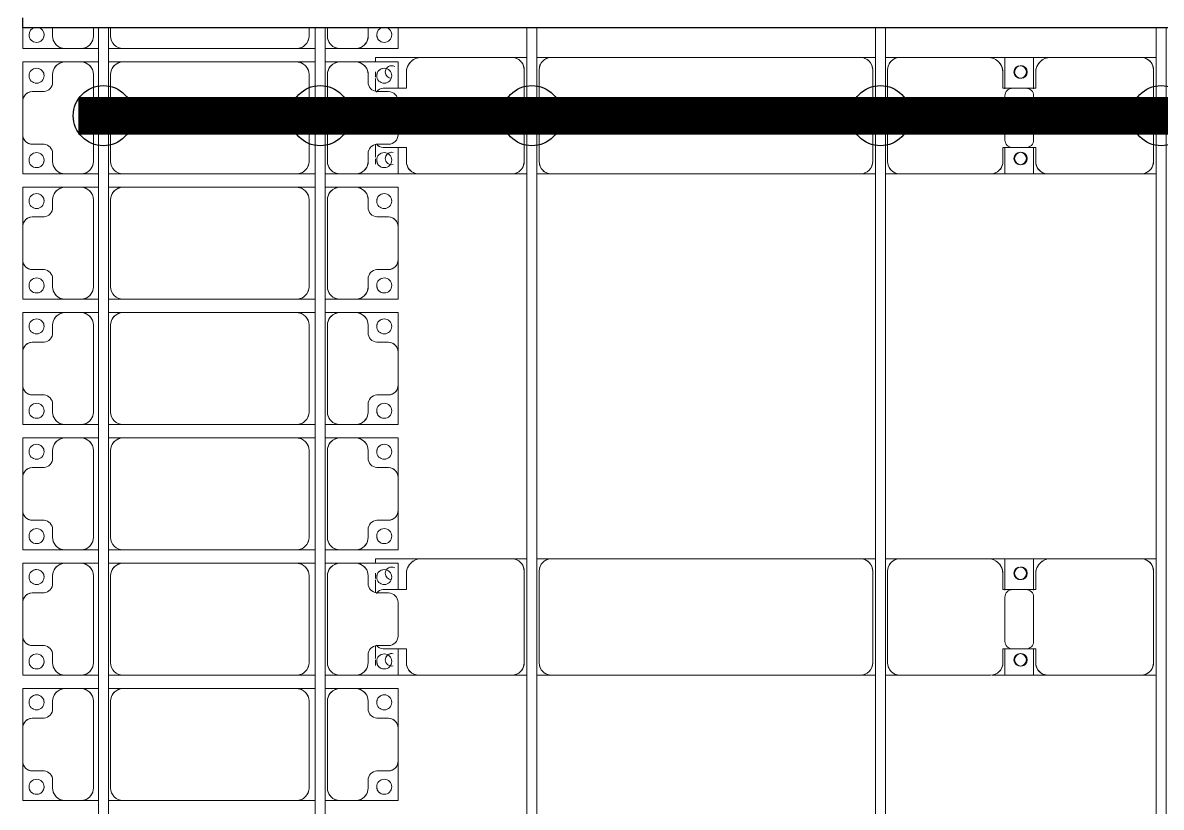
# Model space of a CAD drawing. Header units: millimetres. Extents: x -533732 to -130507, y -117886 to -23954.
# Drawn here: x -526231 to -521690, y -80895 to -77765 of the extents above; entities that cross this region are included whole.
import ezdxf

# ---------------------------------------------------------------- set-up
doc = ezdxf.new("R2010")
doc.units = ezdxf.units.MM
doc.layers.add('A-GENM', color=13, linetype='Continuous', lineweight=9)
doc.layers.add('S-BEAM', color=12, linetype='Continuous', lineweight=9)
doc.layers.add('GC-HOP 40x60 GIA CUONG', color=1, linetype='Continuous')

# ---------------------------------------------------------------- blocks, each defined once
blk = doc.blocks.new('Dầm C52 - Hộp 40x60-19816-BỐ TRÍ KHUNG KẾT CẤU BÈ PIN 06')
at = {"layer": 'S-BEAM', "color": 3, "lineweight": 25}
for p, q in [((-145891.1, -20), (-145891.1, 20)), ((145891.1, -20), (-145891.1, -20))]:
    blk.add_line(p, q, dxfattribs=at)
blk = doc.blocks.new('Dai phao do pin - DẢI PHAO ĐỠ PIN-V129-BỐ TRÍ KHUNG KẾT CẤU BÈ PIN 06')
at = {"layer": 'A-GENM', "color": 7}
for p, q in [((65968.9, 223.4), (66029.7, 223.4)), ((65968.9, 223.4), (66029.7, 223.4)), ((66399.7, 223.4), (66029.7, 223.4)), ((66399.7, 223.4), (66572.2, 223.4)), ((66572.2, 223.4), (66399.7, 223.4)), ((66457.8, 223.4), (66622.8, 223.4)), ((66457.8, 116.2), (66457.8, 223.4)), ((66622.8, 223.4), (66457.8, 223.4)), ((66572.2, 223.4), (66572.2, 116.2)), ((66990.3, 223.4), (66630.3, 223.4)), ((66990.3, 223.4), (67048.9, 223.4)), ((66990.3, 223.4), (67048.9, 223.4)), ((67088.9, 223.4), (67149.7, 223.4)), ((67088.9, 223.4), (67149.7, 223.4)), ((68380.3, 223.4), (67149.7, 223.4)), ((68380.3, 223.4), (68438.9, 223.4)), ((68380.3, 223.4), (68438.9, 223.4)), ((68478.9, 223.4), (68539.7, 223.4)), ((68478.9, 223.4), (68539.7, 223.4)), ((68909.7, 223.4), (68539.7, 223.4)), ((68909.7, 223.4), (69082.2, 223.4)), ((69082.2, 223.4), (68909.7, 223.4)), ((69082.2, 184), (69082.2, 162.5)), ((69082.2, 162.5), (69082.2, 184)), ((65979.7, 173.4), (65979.7, -191.6)), ((66449.7, 118.2), (66449.7, 173.4)), ((66580.3, 173.4), (66580.3, 118.2)), ((67040.3, -191.6), (67040.3, 173.4)), ((67099.7, 173.4), (67099.7, -191.6)), ((68430.3, -191.6), (68430.3, 173.4)), ((68489.7, 173.4), (68489.7, -191.6)), ((68959.7, 118.2), (68959.7, 173.4)), ((69082.2, 156.9), (69082.2, 106.1)), ((69082.2, 106.1), (69082.2, 156.9)), ((66542.2, 118.2), (66449.7, 118.2)), ((66580.3, 118.2), (66487.8, 118.2)), ((69052.2, 118.2), (68959.7, 118.2)), ((66457.8, 88.2), (66457.8, -88.2)), ((66572.2, -88.2), (66572.2, 88.2)), ((66449.7, -181.6), (66449.7, -118.2)), ((66449.7, -118.2), (66542.2, -118.2)), ((66457.8, -241.6), (66457.8, -116.2)), ((66487.8, -118.2), (66580.3, -118.2)), ((66572.2, -116.2), (66572.2, -241.6)), ((66580.3, -118.2), (66580.3, -181.6)), ((68959.7, -181.6), (68959.7, -118.2)), ((68959.7, -118.2), (69052.2, -118.2)), ((69082.2, -106.1), (69082.2, -156.9)), ((69082.2, -156.9), (69082.2, -106.1)), ((69082.2, -162.5), (69082.2, -184)), ((69082.2, -184), (69082.2, -162.5)), ((69082.2, -222.3), (69082.2, -241.6)), ((69082.2, -241.6), (69082.2, -222.3)), ((66029.7, -241.6), (65968.9, -241.6)), ((66029.7, -241.6), (65968.9, -241.6)), ((66029.7, -241.6), (66389.7, -241.6)), ((66572.2, -241.6), (66389.7, -241.6)), ((66389.7, -241.6), (66572.2, -241.6)), ((66640.3, -241.6), (66457.8, -241.6)), ((66457.8, -241.6), (66640.3, -241.6)), ((66640.3, -241.6), (66990.3, -241.6)), ((67048.9, -241.6), (66990.3, -241.6)), ((67048.9, -241.6), (66990.3, -241.6)), ((67149.7, -241.6), (67088.9, -241.6)), ((67149.7, -241.6), (67088.9, -241.6)), ((67149.7, -241.6), (68380.3, -241.6)), ((68438.9, -241.6), (68380.3, -241.6)), ((68438.9, -241.6), (68380.3, -241.6)), ((68539.7, -241.6), (68478.9, -241.6)), ((68539.7, -241.6), (68478.9, -241.6)), ((68539.7, -241.6), (68899.7, -241.6)), ((69082.2, -241.6), (68899.7, -241.6)), ((68899.7, -241.6), (69082.2, -241.6))]:
    blk.add_line(p, q, dxfattribs=at)
for centre, radius, start, end in [((66029.7, 173.4), 50, 90, 180), ((66029.7, 173.4), 50, 107.2327, 180), ((66399.7, 173.4), 50, 0, 90), ((66399.7, 173.4), 50, 0, 75), ((66508.6, 161.8), 25, 0, 180), ((66508.6, 161.8), 25, 0, 165), ((66511.4, 161.8), 25, 360, 180), ((66511.4, 161.8), 25, 90, 180), ((66511.4, 161.8), 25, 15, 75), ((66630.3, 173.4), 50, 90, 180), ((66630.3, 173.4), 50, 105, 180), ((66990.3, 173.4), 50, 0, 90), ((66990.3, 173.4), 50, 0, 75), ((67149.7, 173.4), 50, 90, 180), ((67149.7, 173.4), 50, 150, 180), ((67149.7, 173.4), 50, 90, 120), ((68380.3, 173.4), 50, 0, 90), ((68380.3, 173.4), 50, 15, 90), ((68539.7, 173.4), 50, 90, 180), ((68539.7, 173.4), 50, 105, 180), ((68909.7, 173.4), 50, 0, 90), ((68909.7, 173.4), 50, 0, 75), ((69018.6, 161.8), 25, 360, 105), ((69018.6, 161.8), 25, 0, 105), ((66508.6, 161.8), 25, 180, 360), ((66508.6, 161.8), 25, 195, 255), ((66511.4, 161.8), 25, 180, 360), ((66511.4, 161.8), 25, 180, 255), ((66508.6, 161.8), 25, 285, 360), ((66511.4, 161.8), 25, 285, 345), ((69018.6, 161.8), 25, 255, 360), ((69018.6, 161.8), 25, 270, 360), ((66487.8, 88.2), 30, 90, 180), ((66542.2, 88.2), 30, 0, 90), ((69052.2, 88.2), 30, 30, 90), ((69052.2, 88.2), 30, 30, 60), ((66487.8, -88.2), 30, 180, 270), ((66542.2, -88.2), 30, 270, 0), ((69052.2, -88.2), 30, 270, 330), ((69052.2, -88.2), 30, 300, 330), ((69052.2, -88.2), 30, 300, 315), ((69052.2, -88.2), 30, 300, 315), ((66389.7, -181.6), 60, 270, 360), ((66389.7, -181.6), 60, 300, 0), ((66508.6, -183.2), 25, 0, 180), ((66511.4, -183.2), 25, 0, 180), ((66511.4, -183.2), 25, 60, 180), ((66508.6, -183.2), 25, 0, 150), ((66511.4, -183.2), 25, 15, 30), ((66640.3, -181.6), 60, 180, 270), ((66640.3, -181.6), 60, 180, 240), ((68899.7, -181.6), 60, 270, 360), ((68899.7, -181.6), 60, 300, 0), ((69018.6, -183.2), 25, 0, 90), ((69018.6, -183.2), 25, 0, 90), ((66029.7, -191.6), 50, 180, 270), ((66029.7, -191.6), 50, 180, 252.7697), ((66508.6, -183.2), 25, 180, 0), ((66508.6, -183.2), 25, 195, 0), ((66511.4, -183.2), 25, 180, 0), ((66511.4, -183.2), 25, 180, 270), ((66511.4, -183.2), 25, 285, 345), ((66990.3, -191.6), 50, 270, 360), ((66990.3, -191.6), 50, 285, 360), ((67149.7, -191.6), 50, 180, 270), ((67149.7, -191.6), 50, 180, 208.0839), ((67149.7, -191.6), 50, 225, 255), ((68380.3, -191.6), 50, 270, 360), ((68380.3, -191.6), 50, 331.923, 345), ((68539.7, -191.6), 50, 180, 270), ((68539.7, -191.6), 50, 180, 255), ((69018.6, -183.2), 25, 240, 360), ((69018.6, -183.2), 25, 240, 360), ((68380.3, -191.6), 50, 270, 300)]:
    blk.add_arc(centre, radius, start, end, dxfattribs=at)
blk = doc.blocks.new('Dai phao do pin - DẢI PHAO ĐỠ PIN-V130-BỐ TRÍ KHUNG KẾT CẤU BÈ PIN 06')
at = {"layer": 'A-GENM', "color": 7}
for p, q in [((65968.9, 223.4), (66029.7, 223.4)), ((65968.9, 223.4), (66029.7, 223.4)), ((66399.7, 223.4), (66029.7, 223.4)), ((66399.7, 223.4), (66572.2, 223.4)), ((66572.2, 223.4), (66399.7, 223.4)), ((66457.8, 223.4), (66622.8, 223.4)), ((66457.8, 116.2), (66457.8, 223.4)), ((66622.8, 223.4), (66457.8, 223.4)), ((66572.2, 223.4), (66572.2, 116.2)), ((66990.3, 223.4), (66630.3, 223.4)), ((66990.3, 223.4), (67048.9, 223.4)), ((66990.3, 223.4), (67048.9, 223.4)), ((67088.9, 223.4), (67149.7, 223.4)), ((67088.9, 223.4), (67149.7, 223.4)), ((68380.3, 223.4), (67149.7, 223.4)), ((68380.3, 223.4), (68438.9, 223.4)), ((68380.3, 223.4), (68438.9, 223.4)), ((68478.9, 223.4), (68539.7, 223.4)), ((68478.9, 223.4), (68539.7, 223.4)), ((68909.7, 223.4), (68539.7, 223.4)), ((68909.7, 223.4), (69082.2, 223.4)), ((69082.2, 223.4), (68909.7, 223.4)), ((69082.2, 184), (69082.2, 162.5)), ((69082.2, 162.5), (69082.2, 184)), ((65979.7, 173.4), (65979.7, -191.6)), ((66449.7, 118.2), (66449.7, 173.4)), ((66580.3, 173.4), (66580.3, 118.2)), ((67040.3, -191.6), (67040.3, 173.4)), ((67099.7, 173.4), (67099.7, -191.6)), ((68430.3, -191.6), (68430.3, 173.4)), ((68489.7, 173.4), (68489.7, -191.6)), ((68959.7, 118.2), (68959.7, 173.4)), ((69082.2, 156.9), (69082.2, 106.1)), ((69082.2, 106.1), (69082.2, 156.9)), ((66542.2, 118.2), (66449.7, 118.2)), ((66580.3, 118.2), (66487.8, 118.2)), ((69052.2, 118.2), (68959.7, 118.2)), ((66457.8, 88.2), (66457.8, -88.2)), ((66572.2, -88.2), (66572.2, 88.2)), ((66449.7, -181.6), (66449.7, -118.2)), ((66449.7, -118.2), (66542.2, -118.2)), ((66457.8, -241.6), (66457.8, -116.2)), ((66487.8, -118.2), (66580.3, -118.2)), ((66572.2, -116.2), (66572.2, -241.6)), ((66580.3, -118.2), (66580.3, -181.6)), ((68959.7, -181.6), (68959.7, -118.2)), ((68959.7, -118.2), (69052.2, -118.2)), ((69082.2, -106.1), (69082.2, -156.9)), ((69082.2, -156.9), (69082.2, -106.1)), ((69082.2, -162.5), (69082.2, -184)), ((69082.2, -184), (69082.2, -162.5)), ((69082.2, -222.3), (69082.2, -241.6)), ((69082.2, -241.6), (69082.2, -222.3)), ((66029.7, -241.6), (65968.9, -241.6)), ((66029.7, -241.6), (65968.9, -241.6)), ((66029.7, -241.6), (66389.7, -241.6)), ((66572.2, -241.6), (66389.7, -241.6)), ((66389.7, -241.6), (66572.2, -241.6)), ((66640.3, -241.6), (66457.8, -241.6)), ((66457.8, -241.6), (66640.3, -241.6)), ((66640.3, -241.6), (66990.3, -241.6)), ((67048.9, -241.6), (66990.3, -241.6)), ((67048.9, -241.6), (66990.3, -241.6)), ((67149.7, -241.6), (67088.9, -241.6)), ((67149.7, -241.6), (67088.9, -241.6)), ((67149.7, -241.6), (68380.3, -241.6)), ((68438.9, -241.6), (68380.3, -241.6)), ((68438.9, -241.6), (68380.3, -241.6)), ((68539.7, -241.6), (68478.9, -241.6)), ((68539.7, -241.6), (68478.9, -241.6)), ((68539.7, -241.6), (68899.7, -241.6)), ((69082.2, -241.6), (68899.7, -241.6)), ((68899.7, -241.6), (69082.2, -241.6))]:
    blk.add_line(p, q, dxfattribs=at)
for centre, radius, start, end in [((66029.7, 173.4), 50, 90, 180), ((66029.7, 173.4), 50, 107.2432, 180), ((66399.7, 173.4), 50, 0, 90), ((66399.7, 173.4), 50, 0, 75), ((66508.6, 161.8), 25, 0, 180), ((66508.6, 161.8), 25, 0, 165), ((66511.4, 161.8), 25, 360, 180), ((66511.4, 161.8), 25, 90, 180), ((66511.4, 161.8), 25, 15, 75), ((66630.3, 173.4), 50, 90, 180), ((66630.3, 173.4), 50, 105, 180), ((66990.3, 173.4), 50, 0, 90), ((66990.3, 173.4), 50, 0, 75), ((67149.7, 173.4), 50, 90, 180), ((67149.7, 173.4), 50, 150, 180), ((67149.7, 173.4), 50, 90, 120), ((68380.3, 173.4), 50, 0, 90), ((68380.3, 173.4), 50, 15, 90), ((68539.7, 173.4), 50, 90, 180), ((68539.7, 173.4), 50, 105, 180), ((68909.7, 173.4), 50, 0, 90), ((68909.7, 173.4), 50, 0, 75), ((69018.6, 161.8), 25, 360, 105), ((69018.6, 161.8), 25, 0, 105), ((66508.6, 161.8), 25, 180, 360), ((66508.6, 161.8), 25, 195, 255), ((66511.4, 161.8), 25, 180, 360), ((66511.4, 161.8), 25, 180, 255), ((66508.6, 161.8), 25, 285, 360), ((66511.4, 161.8), 25, 285, 345), ((69018.6, 161.8), 25, 255, 360), ((69018.6, 161.8), 25, 270, 360), ((66487.8, 88.2), 30, 90, 180), ((66542.2, 88.2), 30, 0, 90), ((69052.2, 88.2), 30, 30, 90), ((69052.2, 88.2), 30, 30, 60), ((66487.8, -88.2), 30, 180, 270), ((66542.2, -88.2), 30, 270, 0), ((69052.2, -88.2), 30, 270, 330), ((69052.2, -88.2), 30, 300, 330), ((69052.2, -88.2), 30, 300, 315), ((69052.2, -88.2), 30, 300, 315), ((66389.7, -181.6), 60, 270, 360), ((66389.7, -181.6), 60, 300, 0), ((66508.6, -183.2), 25, 0, 180), ((66511.4, -183.2), 25, 0, 180), ((66511.4, -183.2), 25, 60, 180), ((66508.6, -183.2), 25, 0, 150), ((66511.4, -183.2), 25, 15, 30), ((66640.3, -181.6), 60, 180, 270), ((66640.3, -181.6), 60, 180, 240), ((68899.7, -181.6), 60, 270, 360), ((68899.7, -181.6), 60, 300, 0), ((69018.6, -183.2), 25, 0, 90), ((69018.6, -183.2), 25, 0, 90), ((66029.7, -191.6), 50, 180, 270), ((66029.7, -191.6), 50, 180, 252.7592), ((66508.6, -183.2), 25, 180, 0), ((66508.6, -183.2), 25, 195, 0), ((66511.4, -183.2), 25, 180, 0), ((66511.4, -183.2), 25, 180, 270), ((66511.4, -183.2), 25, 285, 345), ((66990.3, -191.6), 50, 270, 360), ((66990.3, -191.6), 50, 285, 360), ((67149.7, -191.6), 50, 180, 270), ((67149.7, -191.6), 50, 180, 210), ((67149.7, -191.6), 50, 225, 255), ((68380.3, -191.6), 50, 270, 360), ((68380.3, -191.6), 50, 330, 345), ((68539.7, -191.6), 50, 180, 270), ((68539.7, -191.6), 50, 180, 255), ((69018.6, -183.2), 25, 240, 360), ((69018.6, -183.2), 25, 240, 360), ((68380.3, -191.6), 50, 270, 300)]:
    blk.add_arc(centre, radius, start, end, dxfattribs=at)
blk = doc.blocks.new('Dầm C52 - Dầm C52-19796-BỐ TRÍ KHUNG KẾT CẤU BÈ PIN 06')
at = {"layer": 'S-BEAM', "color": 1}
for p, q in [((-12613.3, 20), (-6653.3, 20)), ((-6653.3, -20), (-12613.3, -20))]:
    blk.add_line(p, q, dxfattribs=at)
blk = doc.blocks.new('Dai phaodi lai - DẢI PHAO ĐI LẠI-19048-BỐ TRÍ KHUNG KẾT CẤU BÈ PIN 06')
at = {"layer": 'A-GENM', "color": 7}
for p, q in [((45640, 748.4), (45723.2, 748.4)), ((45723.2, 748.4), (45640, 748.4)), ((45723.2, 748.4), (45723.2, 579.3)), ((45723.2, 579.3), (45723.2, 748.4)), ((45776.8, 748.4), (45881.8, 748.4)), ((45776.8, 579.3), (45776.8, 748.4)), ((45776.8, 748.4), (45776.8, 579.3)), ((45881.8, 748.4), (45785, 748.4)), ((46066.9, 748.4), (45933.1, 748.4)), ((46118.2, 748.4), (46223.2, 748.4)), ((46223.2, 748.4), (46118.2, 748.4)), ((46223.2, 748.4), (46223.2, 579.3)), ((46223.2, 579.3), (46223.2, 748.4)), ((46276.8, 748.4), (46433.1, 748.4)), ((46276.8, 579.3), (46276.8, 748.4)), ((46276.8, 748.4), (46276.8, 579.3)), ((46433.1, 748.4), (46276.8, 748.4)), ((46566.9, 748.4), (46433.1, 748.4)), ((46566.9, 748.4), (46723.2, 748.4)), ((46723.2, 748.4), (46566.9, 748.4)), ((46723.2, 748.4), (46723.2, 579.3)), ((46723.2, 579.3), (46723.2, 748.4)), ((46776.8, 748.4), (46933.1, 748.4)), ((46776.8, 579.3), (46776.8, 748.4)), ((46776.8, 748.4), (46776.8, 579.3)), ((46933.1, 748.4), (46776.8, 748.4)), ((47066.9, 748.4), (46933.1, 748.4)), ((47066.9, 748.4), (47223.2, 748.4)), ((47223.2, 748.4), (47066.9, 748.4)), ((47223.2, 748.4), (47223.2, 579.3)), ((47223.2, 579.3), (47223.2, 748.4)), ((47276.8, 748.4), (47433.1, 748.4)), ((47276.8, 579.3), (47276.8, 748.4)), ((47276.8, 748.4), (47276.8, 579.3)), ((47433.1, 748.4), (47276.8, 748.4)), ((47566.9, 748.4), (47433.1, 748.4)), ((47566.9, 748.4), (47723.2, 748.4)), ((47723.2, 748.4), (47566.9, 748.4)), ((47723.2, 748.4), (47723.2, 579.3)), ((47723.2, 579.3), (47723.2, 748.4)), ((47776.8, 748.4), (47881.8, 748.4)), ((47776.8, 579.3), (47776.8, 748.4)), ((47776.8, 748.4), (47776.8, 579.3)), ((47881.8, 748.4), (47776.8, 748.4)), ((48066.9, 748.4), (47933.1, 748.4)), ((48118.2, 748.4), (48223.2, 748.4)), ((48223.2, 748.4), (48118.2, 748.4)), ((48223.2, 748.4), (48223.2, 579.3)), ((48223.2, 579.3), (48223.2, 748.4)), ((48276.8, 748.4), (48433.1, 748.4)), ((48276.8, 579.3), (48276.8, 748.4)), ((48276.8, 748.4), (48276.8, 579.3)), ((48433.1, 748.4), (48276.8, 748.4)), ((48566.9, 748.4), (48433.1, 748.4)), ((48566.9, 748.4), (48723.2, 748.4)), ((48723.2, 748.4), (48566.9, 748.4)), ((48723.2, 748.4), (48723.2, 579.3)), ((48723.2, 579.3), (48723.2, 748.4)), ((45895.1, 710.4), (45895.1, 670.7)), ((46104.9, 670.7), (46104.9, 710.4)), ((46395.1, 710.4), (46395.1, 670.7)), ((46604.9, 670.7), (46604.9, 710.4)), ((46895.1, 710.4), (46895.1, 670.7)), ((47104.9, 670.7), (47104.9, 710.4)), ((47395.1, 710.4), (47395.1, 670.7)), ((47604.9, 670.7), (47604.9, 710.4)), ((47895.1, 710.4), (47895.1, 670.7)), ((48104.9, 670.7), (48104.9, 710.4)), ((48395.1, 710.4), (48395.1, 670.7)), ((48604.9, 670.7), (48604.9, 710.4)), ((45673.2, 629.3), (45640, 629.3)), ((45864.3, 629.3), (45826.8, 629.3)), ((46173.2, 629.3), (46135.7, 629.3)), ((46364.3, 629.3), (46326.8, 629.3)), ((46673.2, 629.3), (46635.7, 629.3)), ((46864.3, 629.3), (46826.8, 629.3)), ((47173.2, 629.3), (47135.7, 629.3)), ((47364.3, 629.3), (47326.8, 629.3)), ((47673.2, 629.3), (47635.7, 629.3)), ((47864.3, 629.3), (47826.8, 629.3)), ((48173.2, 629.3), (48135.7, 629.3)), ((48364.3, 629.3), (48326.8, 629.3)), ((48673.2, 629.3), (48635.7, 629.3)), ((45723.2, 516.7), (45723.2, 579.3)), ((45776.8, 579.3), (45776.8, 516.7)), ((46223.2, 516.7), (46223.2, 579.3)), ((46276.8, 579.3), (46276.8, 516.7)), ((46723.2, 516.7), (46723.2, 579.3)), ((46776.8, 579.3), (46776.8, 516.7)), ((47223.2, 516.7), (47223.2, 579.3)), ((47276.8, 579.3), (47276.8, 516.7)), ((47723.2, 516.7), (47723.2, 579.3)), ((47776.8, 579.3), (47776.8, 516.7)), ((48223.2, 516.7), (48223.2, 579.3)), ((48276.8, 579.3), (48276.8, 516.7)), ((48723.2, 516.7), (48723.2, 579.3)), ((45723.2, 516.7), (45723.2, 458.1)), ((45723.2, 516.7), (45723.2, 458.1)), ((45776.8, 458.1), (45776.8, 516.7)), ((45776.8, 458.1), (45776.8, 516.7)), ((46223.2, 516.7), (46223.2, 458.1)), ((46223.2, 516.7), (46223.2, 458.1)), ((46276.8, 458.1), (46276.8, 516.7)), ((46276.8, 458.1), (46276.8, 516.7)), ((46723.2, 516.7), (46723.2, 458.1)), ((46723.2, 516.7), (46723.2, 458.1)), ((46776.8, 458.1), (46776.8, 516.7)), ((46776.8, 458.1), (46776.8, 516.7)), ((47223.2, 516.7), (47223.2, 458.1)), ((47223.2, 516.7), (47223.2, 458.1)), ((47276.8, 458.1), (47276.8, 516.7)), ((47276.8, 458.1), (47276.8, 516.7)), ((47723.2, 516.7), (47723.2, 458.1)), ((47723.2, 516.7), (47723.2, 458.1)), ((47776.8, 458.1), (47776.8, 516.7)), ((47776.8, 458.1), (47776.8, 516.7)), ((48223.2, 516.7), (48223.2, 458.1)), ((48223.2, 516.7), (48223.2, 458.1)), ((48276.8, 458.1), (48276.8, 516.7)), ((48276.8, 458.1), (48276.8, 516.7)), ((48723.2, 516.7), (48723.2, 458.1)), ((48723.2, 516.7), (48723.2, 458.1)), ((45640, 466.7), (45673.2, 466.7)), ((45826.8, 466.7), (46173.2, 466.7)), ((46326.8, 466.7), (46673.2, 466.7)), ((46826.8, 466.7), (47173.2, 466.7)), ((47326.8, 466.7), (47673.2, 466.7)), ((47826.8, 466.7), (48173.2, 466.7)), ((48326.8, 466.7), (48673.2, 466.7)), ((45723.2, 418.1), (45723.2, 343.3)), ((45723.2, 418.1), (45723.2, 343.3)), ((45776.8, 343.3), (45776.8, 418.1)), ((45776.8, 343.3), (45776.8, 418.1)), ((46223.2, 418.1), (46223.2, 343.3)), ((46223.2, 418.1), (46223.2, 343.3)), ((46276.8, 343.3), (46276.8, 418.1)), ((46276.8, 343.3), (46276.8, 418.1)), ((46723.2, 418.1), (46723.2, 343.3)), ((46723.2, 418.1), (46723.2, 343.3)), ((46776.8, 343.3), (46776.8, 418.1)), ((46776.8, 343.3), (46776.8, 418.1)), ((47223.2, 418.1), (47223.2, 343.3)), ((47223.2, 418.1), (47223.2, 343.3)), ((47276.8, 343.3), (47276.8, 418.1)), ((47276.8, 343.3), (47276.8, 418.1)), ((47723.2, 418.1), (47723.2, 343.3)), ((47723.2, 418.1), (47723.2, 343.3)), ((47776.8, 343.3), (47776.8, 418.1)), ((47776.8, 343.3), (47776.8, 418.1)), ((48223.2, 418.1), (48223.2, 343.3)), ((48223.2, 418.1), (48223.2, 343.3)), ((48276.8, 343.3), (48276.8, 418.1)), ((48276.8, 343.3), (48276.8, 418.1)), ((48723.2, 418.1), (48723.2, 343.3)), ((48723.2, 418.1), (48723.2, 343.3)), ((45673.2, 393.3), (45640, 393.3)), ((46173.2, 393.3), (45826.8, 393.3)), ((46673.2, 393.3), (46326.8, 393.3)), ((47173.2, 393.3), (46826.8, 393.3)), ((47673.2, 393.3), (47326.8, 393.3)), ((48173.2, 393.3), (47826.8, 393.3)), ((48673.2, 393.3), (48326.8, 393.3)), ((45723.2, -348.3), (45723.2, 343.3)), ((45776.8, 343.3), (45776.8, -348.3)), ((46223.2, -348.3), (46223.2, 343.3)), ((46276.8, 343.3), (46276.8, -348.3)), ((46723.2, -348.3), (46723.2, 343.3)), ((46776.8, 343.3), (46776.8, -348.3)), ((47223.2, -348.3), (47223.2, 343.3)), ((47276.8, 343.3), (47276.8, -348.3)), ((47723.2, -348.3), (47723.2, 343.3)), ((47776.8, 343.3), (47776.8, -348.3)), ((48223.2, -348.3), (48223.2, 343.3)), ((48276.8, 343.3), (48276.8, -348.3)), ((48723.2, -348.3), (48723.2, 343.3)), ((45723.2, -348.3), (45723.2, -406.9)), ((45723.2, -348.3), (45723.2, -406.9)), ((45776.8, -406.9), (45776.8, -348.3)), ((45776.8, -406.9), (45776.8, -348.3)), ((46223.2, -348.3), (46223.2, -406.9)), ((46223.2, -348.3), (46223.2, -406.9)), ((46276.8, -406.9), (46276.8, -348.3)), ((46276.8, -406.9), (46276.8, -348.3)), ((46723.2, -348.3), (46723.2, -406.9)), ((46723.2, -348.3), (46723.2, -406.9)), ((46776.8, -406.9), (46776.8, -348.3)), ((46776.8, -406.9), (46776.8, -348.3)), ((47223.2, -348.3), (47223.2, -406.9)), ((47223.2, -348.3), (47223.2, -406.9)), ((47276.8, -406.9), (47276.8, -348.3)), ((47276.8, -406.9), (47276.8, -348.3)), ((47723.2, -348.3), (47723.2, -406.9)), ((47723.2, -348.3), (47723.2, -406.9)), ((47776.8, -406.9), (47776.8, -348.3)), ((47776.8, -406.9), (47776.8, -348.3)), ((48223.2, -348.3), (48223.2, -406.9)), ((48223.2, -348.3), (48223.2, -406.9)), ((48276.8, -406.9), (48276.8, -348.3)), ((48276.8, -406.9), (48276.8, -348.3)), ((48723.2, -348.3), (48723.2, -406.9)), ((48723.2, -348.3), (48723.2, -406.9)), ((45640, -398.3), (45673.2, -398.3)), ((45826.8, -398.3), (46173.2, -398.3)), ((46326.8, -398.3), (46673.2, -398.3)), ((46826.8, -398.3), (47173.2, -398.3)), ((47326.8, -398.3), (47673.2, -398.3)), ((47826.8, -398.3), (48173.2, -398.3)), ((48326.8, -398.3), (48673.2, -398.3)), ((45723.2, -446.9), (45723.2, -516.7)), ((45723.2, -446.9), (45723.2, -516.7)), ((45776.8, -516.7), (45776.8, -446.9)), ((45776.8, -516.7), (45776.8, -446.9)), ((46223.2, -446.9), (46223.2, -516.7)), ((46223.2, -446.9), (46223.2, -516.7)), ((46276.8, -516.7), (46276.8, -446.9)), ((46276.8, -516.7), (46276.8, -446.9)), ((46723.2, -446.9), (46723.2, -516.7)), ((46723.2, -446.9), (46723.2, -516.7)), ((46776.8, -516.7), (46776.8, -446.9)), ((46776.8, -516.7), (46776.8, -446.9)), ((47223.2, -446.9), (47223.2, -516.7)), ((47223.2, -446.9), (47223.2, -516.7)), ((47276.8, -516.7), (47276.8, -446.9)), ((47276.8, -516.7), (47276.8, -446.9)), ((47723.2, -446.9), (47723.2, -516.7)), ((47723.2, -446.9), (47723.2, -516.7)), ((47776.8, -516.7), (47776.8, -446.9)), ((47776.8, -516.7), (47776.8, -446.9)), ((48223.2, -446.9), (48223.2, -516.7)), ((48223.2, -446.9), (48223.2, -516.7)), ((48276.8, -516.7), (48276.8, -446.9)), ((48276.8, -516.7), (48276.8, -446.9)), ((48723.2, -446.9), (48723.2, -516.7)), ((48723.2, -446.9), (48723.2, -516.7)), ((45673.2, -466.7), (45640, -466.7)), ((46173.2, -466.7), (45826.8, -466.7)), ((46673.2, -466.7), (46326.8, -466.7)), ((47173.2, -466.7), (46826.8, -466.7)), ((47673.2, -466.7), (47326.8, -466.7)), ((48173.2, -466.7), (47826.8, -466.7)), ((48673.2, -466.7), (48326.8, -466.7)), ((45723.2, -579.3), (45723.2, -516.7)), ((45776.8, -516.7), (45776.8, -579.3)), ((46223.2, -579.3), (46223.2, -516.7)), ((46276.8, -516.7), (46276.8, -579.3)), ((46723.2, -579.3), (46723.2, -516.7)), ((46776.8, -516.7), (46776.8, -579.3)), ((47223.2, -579.3), (47223.2, -516.7)), ((47276.8, -516.7), (47276.8, -579.3)), ((47723.2, -579.3), (47723.2, -516.7)), ((47776.8, -516.7), (47776.8, -579.3)), ((48223.2, -579.3), (48223.2, -516.7)), ((48276.8, -516.7), (48276.8, -579.3)), ((48723.2, -579.3), (48723.2, -516.7)), ((45723.2, -579.3), (45723.2, -748.4)), ((45723.2, -748.4), (45723.2, -579.3)), ((45776.8, -748.4), (45776.8, -579.3)), ((45776.8, -579.3), (45776.8, -748.4)), ((46223.2, -579.3), (46223.2, -748.4)), ((46223.2, -748.4), (46223.2, -579.3)), ((46276.8, -748.4), (46276.8, -579.3)), ((46276.8, -579.3), (46276.8, -748.4)), ((46723.2, -579.3), (46723.2, -748.4)), ((46723.2, -748.4), (46723.2, -579.3)), ((46776.8, -748.4), (46776.8, -579.3)), ((46776.8, -579.3), (46776.8, -748.4)), ((47223.2, -579.3), (47223.2, -748.4)), ((47223.2, -748.4), (47223.2, -579.3)), ((47276.8, -748.4), (47276.8, -579.3)), ((47276.8, -579.3), (47276.8, -748.4)), ((47723.2, -579.3), (47723.2, -748.4)), ((47723.2, -748.4), (47723.2, -579.3)), ((47776.8, -748.4), (47776.8, -579.3)), ((47776.8, -579.3), (47776.8, -748.4)), ((48223.2, -579.3), (48223.2, -748.4)), ((48223.2, -748.4), (48223.2, -579.3)), ((48276.8, -748.4), (48276.8, -579.3)), ((48276.8, -579.3), (48276.8, -748.4)), ((48723.2, -579.3), (48723.2, -748.4)), ((48723.2, -748.4), (48723.2, -579.3)), ((45640, -629.3), (45673.2, -629.3)), ((45826.8, -629.3), (45864.3, -629.3)), ((46135.7, -629.3), (46173.2, -629.3)), ((46326.8, -629.3), (46364.3, -629.3)), ((46635.7, -629.3), (46673.2, -629.3)), ((46826.8, -629.3), (46864.3, -629.3)), ((47135.7, -629.3), (47173.2, -629.3)), ((47326.8, -629.3), (47364.3, -629.3)), ((47635.7, -629.3), (47673.2, -629.3)), ((47826.8, -629.3), (47864.3, -629.3)), ((48135.7, -629.3), (48173.2, -629.3)), ((48326.8, -629.3), (48364.3, -629.3)), ((48635.7, -629.3), (48673.2, -629.3)), ((45895.1, -670.7), (45895.1, -710.4)), ((46104.9, -710.4), (46104.9, -670.7)), ((46395.1, -670.7), (46395.1, -710.4)), ((46604.9, -710.4), (46604.9, -670.7)), ((46895.1, -670.7), (46895.1, -710.4)), ((47104.9, -710.4), (47104.9, -670.7)), ((47395.1, -670.7), (47395.1, -710.4)), ((47604.9, -710.4), (47604.9, -670.7)), ((47895.1, -670.7), (47895.1, -710.4)), ((48104.9, -710.4), (48104.9, -670.7)), ((48395.1, -670.7), (48395.1, -710.4)), ((48604.9, -710.4), (48604.9, -670.7)), ((45723.2, -748.4), (45640, -748.4)), ((45640, -748.4), (45723.2, -748.4)), ((45933.1, -748.4), (45776.8, -748.4)), ((45785, -748.4), (45933.1, -748.4)), ((45933.1, -748.4), (46066.9, -748.4)), ((46223.2, -748.4), (46066.9, -748.4)), ((46066.9, -748.4), (46223.2, -748.4)), ((46433.1, -748.4), (46276.8, -748.4)), ((46276.8, -748.4), (46433.1, -748.4)), ((46433.1, -748.4), (46566.9, -748.4)), ((46723.2, -748.4), (46566.9, -748.4)), ((46566.9, -748.4), (46723.2, -748.4)), ((46933.1, -748.4), (46776.8, -748.4)), ((46776.8, -748.4), (46933.1, -748.4)), ((46933.1, -748.4), (47066.9, -748.4)), ((47223.2, -748.4), (47066.9, -748.4)), ((47066.9, -748.4), (47223.2, -748.4)), ((47433.1, -748.4), (47276.8, -748.4)), ((47276.8, -748.4), (47433.1, -748.4)), ((47433.1, -748.4), (47566.9, -748.4)), ((47723.2, -748.4), (47566.9, -748.4)), ((47566.9, -748.4), (47723.2, -748.4)), ((47933.1, -748.4), (47776.8, -748.4)), ((47776.8, -748.4), (47933.1, -748.4)), ((47933.1, -748.4), (48066.9, -748.4)), ((48223.2, -748.4), (48066.9, -748.4)), ((48066.9, -748.4), (48223.2, -748.4)), ((48433.1, -748.4), (48276.8, -748.4)), ((48276.8, -748.4), (48433.1, -748.4)), ((48433.1, -748.4), (48566.9, -748.4)), ((48723.2, -748.4), (48566.9, -748.4)), ((48566.9, -748.4), (48723.2, -748.4))]:
    blk.add_line(p, q, dxfattribs=at)
for centre, radius, start, end in [((45933.1, 710.4), 38, 90, 180), ((46066.9, 710.4), 38, 0, 90), ((46433.1, 710.4), 38, 90, 180), ((46433.1, 710.4), 38, 90, 180), ((46433.1, 710.4), 38, 120, 180), ((46433.1, 710.4), 38, 120, 180), ((46433.1, 710.4), 38, 90, 105), ((46433.1, 710.4), 38, 90, 105), ((46566.9, 710.4), 38, 0, 90), ((46566.9, 710.4), 38, 75, 90), ((46566.9, 710.4), 38, 0, 90), ((46566.9, 710.4), 38, 75, 90), ((46566.9, 710.4), 38, 0, 60), ((46566.9, 710.4), 38, 0, 60), ((46933.1, 710.4), 38, 90, 180), ((46933.1, 710.4), 38, 90, 180), ((46933.1, 710.4), 38, 120, 180), ((46933.1, 710.4), 38, 120, 180), ((46933.1, 710.4), 38, 90, 105), ((46933.1, 710.4), 38, 90, 105), ((47066.9, 710.4), 38, 0, 90), ((47066.9, 710.4), 38, 75, 90), ((47066.9, 710.4), 38, 0, 90), ((47066.9, 710.4), 38, 75, 90), ((47066.9, 710.4), 38, 360, 60), ((47066.9, 710.4), 38, 360, 60), ((47433.1, 710.4), 38, 90, 180), ((47433.1, 710.4), 38, 90, 180), ((47433.1, 710.4), 38, 120, 180), ((47433.1, 710.4), 38, 120, 180), ((47433.1, 710.4), 38, 90, 105), ((47433.1, 710.4), 38, 90, 105), ((47566.9, 710.4), 38, 0, 90), ((47566.9, 710.4), 38, 75, 90), ((47566.9, 710.4), 38, 0, 90), ((47566.9, 710.4), 38, 75, 90), ((47566.9, 710.4), 38, 0, 60), ((47566.9, 710.4), 38, 0, 60), ((47933.1, 710.4), 38, 90, 180), ((48066.9, 710.4), 38, 360, 90), ((48433.1, 710.4), 38, 90, 180), ((48433.1, 710.4), 38, 90, 180), ((48433.1, 710.4), 38, 120, 180), ((48433.1, 710.4), 38, 120, 180), ((48433.1, 710.4), 38, 90, 105), ((48433.1, 710.4), 38, 90, 105), ((48566.9, 710.4), 38, 360, 90), ((48566.9, 710.4), 38, 75, 90), ((48566.9, 710.4), 38, 360, 90), ((48566.9, 710.4), 38, 75, 90), ((48566.9, 710.4), 38, 360, 60), ((48566.9, 710.4), 38, 360, 60), ((45668.4, 693.3), 30, 90, 165), ((45668.4, 693.3), 30, 90, 165), ((45668.4, 693.3), 30, 195, 270), ((45668.4, 693.3), 30, 195, 270), ((45668.4, 693.3), 30, 270, 90), ((45668.4, 693.3), 30, 0, 90), ((45668.4, 693.3), 30, 270, 345), ((45831.6, 693.3), 30, 90, 270), ((45831.6, 693.3), 30, 90, 180), ((45831.6, 693.3), 30, 195, 270), ((45831.6, 693.3), 30, 270, 90), ((45831.6, 693.3), 30, 270, 90), ((46168.4, 693.3), 30, 90, 270), ((46168.4, 693.3), 30, 90, 270), ((46168.4, 693.3), 30, 270, 90), ((46168.4, 693.3), 30, 0, 90), ((46168.4, 693.3), 30, 270, 345), ((46331.6, 693.3), 30, 90, 270), ((46331.6, 693.3), 30, 90, 180), ((46331.6, 693.3), 30, 195, 270), ((46331.6, 693.3), 30, 270, 90), ((46331.6, 693.3), 30, 270, 90), ((46668.4, 693.3), 30, 90, 270), ((46668.4, 693.3), 30, 90, 270), ((46668.4, 693.3), 30, 270, 90), ((46668.4, 693.3), 30, 0, 90), ((46668.4, 693.3), 30, 270, 345), ((46831.6, 693.3), 30, 90, 270), ((46831.6, 693.3), 30, 90, 180), ((46831.6, 693.3), 30, 195, 270), ((46831.6, 693.3), 30, 270, 90), ((46831.6, 693.3), 30, 270, 90), ((47168.4, 693.3), 30, 90, 270), ((47168.4, 693.3), 30, 90, 270), ((47168.4, 693.3), 30, 270, 90), ((47168.4, 693.3), 30, 0, 90), ((47168.4, 693.3), 30, 270, 345), ((47331.6, 693.3), 30, 90, 270), ((47331.6, 693.3), 30, 90, 180), ((47331.6, 693.3), 30, 195, 270), ((47331.6, 693.3), 30, 270, 90), ((47331.6, 693.3), 30, 270, 90), ((47668.4, 693.3), 30, 90, 270), ((47668.4, 693.3), 30, 90, 270), ((47668.4, 693.3), 30, 270, 90), ((47668.4, 693.3), 30, 360, 90), ((47668.4, 693.3), 30, 270, 345), ((47831.6, 693.3), 30, 90, 270), ((47831.6, 693.3), 30, 90, 180), ((47831.6, 693.3), 30, 195, 270), ((47831.6, 693.3), 30, 270, 90), ((47831.6, 693.3), 30, 270, 90), ((48168.4, 693.3), 30, 90, 270), ((48168.4, 693.3), 30, 90, 270), ((48168.4, 693.3), 30, 270, 90), ((48168.4, 693.3), 30, 0, 90), ((48168.4, 693.3), 30, 270, 345), ((48331.6, 693.3), 30, 90, 270), ((48331.6, 693.3), 30, 90, 180), ((48331.6, 693.3), 30, 195, 270), ((48331.6, 693.3), 30, 270, 90), ((48331.6, 693.3), 30, 270, 90), ((48668.4, 693.3), 30, 90, 270), ((48668.4, 693.3), 30, 90, 270), ((48668.4, 693.3), 30, 270, 90), ((48668.4, 693.3), 30, 0, 90), ((48668.4, 693.3), 30, 270, 345), ((45855.2, 668.2), 40, 283.1885, 3.5081), ((46144.8, 668.2), 40, 176.4919, 256.8115), ((46355.2, 668.2), 40, 283.1885, 3.5081), ((46644.8, 668.2), 40, 176.4919, 256.8115), ((46855.2, 668.2), 40, 283.1885, 3.5081), ((47144.8, 668.2), 40, 176.4919, 256.8115), ((47355.2, 668.2), 40, 283.1885, 3.5081), ((47644.8, 668.2), 40, 176.4919, 256.8115), ((47855.2, 668.2), 40, 283.1885, 3.5081), ((48144.8, 668.2), 40, 176.4919, 256.8115), ((48355.2, 668.2), 40, 283.1885, 3.5081), ((48644.8, 668.2), 40, 176.4919, 256.8115), ((45673.2, 579.3), 50, 0, 90), ((45673.2, 579.3), 50, 15, 90), ((45826.8, 579.3), 50, 90, 180), ((45826.8, 579.3), 50, 90, 165), ((46173.2, 579.3), 50, 360, 90), ((46173.2, 579.3), 50, 15, 90), ((46326.8, 579.3), 50, 90, 180), ((46326.8, 579.3), 50, 90, 165), ((46673.2, 579.3), 50, 360, 90), ((46673.2, 579.3), 50, 15, 90), ((46826.8, 579.3), 50, 90, 180), ((46826.8, 579.3), 50, 90, 165), ((47173.2, 579.3), 50, 0, 90), ((47173.2, 579.3), 50, 15, 90), ((47326.8, 579.3), 50, 90, 180), ((47326.8, 579.3), 50, 90, 165), ((47673.2, 579.3), 50, 0, 90), ((47673.2, 579.3), 50, 15, 90), ((47826.8, 579.3), 50, 90, 180), ((47826.8, 579.3), 50, 90, 165), ((48173.2, 579.3), 50, 0, 90), ((48173.2, 579.3), 50, 15, 90), ((48326.8, 579.3), 50, 90, 180), ((48326.8, 579.3), 50, 90, 165), ((48673.2, 579.3), 50, 0, 90), ((48673.2, 579.3), 50, 15, 90), ((45673.2, 516.7), 50, 270, 0), ((45673.2, 516.7), 50, 270, 345), ((45826.8, 516.7), 50, 180, 270), ((45826.8, 516.7), 50, 195, 270), ((46173.2, 516.7), 50, 270, 0), ((46173.2, 516.7), 50, 270, 345), ((46326.8, 516.7), 50, 180, 270), ((46326.8, 516.7), 50, 195, 270), ((46673.2, 516.7), 50, 270, 360), ((46673.2, 516.7), 50, 270, 345), ((46826.8, 516.7), 50, 180, 270), ((46826.8, 516.7), 50, 195, 270), ((47173.2, 516.7), 50, 270, 0), ((47173.2, 516.7), 50, 270, 345), ((47326.8, 516.7), 50, 180, 270), ((47326.8, 516.7), 50, 195, 270), ((47673.2, 516.7), 50, 270, 0), ((47673.2, 516.7), 50, 270, 345), ((47826.8, 516.7), 50, 180, 270), ((47826.8, 516.7), 50, 195, 270), ((48173.2, 516.7), 50, 270, 360), ((48173.2, 516.7), 50, 270, 345), ((48326.8, 516.7), 50, 180, 270), ((48326.8, 516.7), 50, 195, 270), ((48673.2, 516.7), 50, 270, 360), ((48673.2, 516.7), 50, 270, 345), ((45673.2, 343.3), 50, 360, 90), ((45673.2, 343.3), 50, 360, 75), ((45826.8, 343.3), 50, 90, 180), ((45826.8, 343.3), 50, 150, 180), ((45826.8, 343.3), 50, 105, 135), ((46173.2, 343.3), 50, 360, 90), ((46173.2, 343.3), 50, 360, 75), ((46326.8, 343.3), 50, 90, 180), ((46326.8, 343.3), 50, 150, 180), ((46326.8, 343.3), 50, 105, 135), ((46673.2, 343.3), 50, 0, 90), ((46673.2, 343.3), 50, 360, 75), ((46826.8, 343.3), 50, 90, 180), ((46826.8, 343.3), 50, 150, 180), ((46826.8, 343.3), 50, 105, 135), ((47173.2, 343.3), 50, 0, 90), ((47173.2, 343.3), 50, 0, 75), ((47326.8, 343.3), 50, 90, 180), ((47326.8, 343.3), 50, 150, 180), ((47326.8, 343.3), 50, 105, 135), ((47673.2, 343.3), 50, 360, 90), ((47673.2, 343.3), 50, 360, 75), ((47826.8, 343.3), 50, 90, 180), ((47826.8, 343.3), 50, 150, 180), ((47826.8, 343.3), 50, 105, 135), ((48173.2, 343.3), 50, 360, 90), ((48173.2, 343.3), 50, 360, 75), ((48326.8, 343.3), 50, 90, 180), ((48326.8, 343.3), 50, 150, 180), ((48326.8, 343.3), 50, 105, 135), ((48673.2, 343.3), 50, 360, 90), ((48673.2, 343.3), 50, 360, 75), ((45673.2, -348.3), 50, 270, 360), ((45673.2, -348.3), 50, 270, 360), ((45826.8, -348.3), 50, 180, 270), ((45826.8, -348.3), 50, 195, 270), ((46173.2, -348.3), 50, 270, 360), ((46173.2, -348.3), 50, 270, 360), ((46326.8, -348.3), 50, 180, 270), ((46326.8, -348.3), 50, 195, 270), ((46673.2, -348.3), 50, 270, 360), ((46673.2, -348.3), 50, 270, 360), ((46826.8, -348.3), 50, 180, 270), ((46826.8, -348.3), 50, 195, 270), ((47173.2, -348.3), 50, 270, 0), ((47173.2, -348.3), 50, 270, 0), ((47326.8, -348.3), 50, 180, 270), ((47326.8, -348.3), 50, 195, 270), ((47673.2, -348.3), 50, 270, 0), ((47673.2, -348.3), 50, 270, 0), ((47826.8, -348.3), 50, 180, 270), ((47826.8, -348.3), 50, 195, 270), ((48173.2, -348.3), 50, 270, 0), ((48173.2, -348.3), 50, 270, 0), ((48326.8, -348.3), 50, 180, 270), ((48326.8, -348.3), 50, 195, 270), ((48673.2, -348.3), 50, 270, 0), ((48673.2, -348.3), 50, 270, 0), ((45673.2, -516.7), 50, 0, 90), ((45673.2, -516.7), 50, 15, 90), ((45826.8, -516.7), 50, 90, 180), ((45826.8, -516.7), 50, 90, 165), ((46173.2, -516.7), 50, 0, 90), ((46173.2, -516.7), 50, 15, 90), ((46326.8, -516.7), 50, 90, 180), ((46326.8, -516.7), 50, 90, 165), ((46673.2, -516.7), 50, 0, 90), ((46673.2, -516.7), 50, 15, 90), ((46826.8, -516.7), 50, 90, 180), ((46826.8, -516.7), 50, 90, 165), ((47173.2, -516.7), 50, 360, 90), ((47173.2, -516.7), 50, 15, 90), ((47326.8, -516.7), 50, 90, 180), ((47326.8, -516.7), 50, 90, 165), ((47673.2, -516.7), 50, 0, 90), ((47673.2, -516.7), 50, 15, 90), ((47826.8, -516.7), 50, 90, 180), ((47826.8, -516.7), 50, 90, 165), ((48173.2, -516.7), 50, 0, 90), ((48173.2, -516.7), 50, 15, 90), ((48326.8, -516.7), 50, 90, 180), ((48326.8, -516.7), 50, 90, 165), ((48673.2, -516.7), 50, 0, 90), ((48673.2, -516.7), 50, 15, 90), ((45673.2, -579.3), 50, 270, 360), ((45826.8, -579.3), 50, 180, 270), ((46173.2, -579.3), 50, 270, 360), ((46326.8, -579.3), 50, 180, 270), ((46673.2, -579.3), 50, 270, 360), ((46826.8, -579.3), 50, 180, 270), ((47173.2, -579.3), 50, 270, 360), ((47326.8, -579.3), 50, 180, 270), ((47673.2, -579.3), 50, 270, 360), ((47826.8, -579.3), 50, 180, 270), ((48173.2, -579.3), 50, 270, 0), ((48326.8, -579.3), 50, 180, 270), ((48673.2, -579.3), 50, 270, 0), ((45673.2, -579.3), 50, 270, 345), ((45826.8, -579.3), 50, 195, 270), ((45855.2, -668.2), 40, 356.4919, 76.8115), ((46144.8, -668.2), 40, 103.1885, 183.5081), ((46173.2, -579.3), 50, 270, 345), ((46326.8, -579.3), 50, 195, 270), ((46355.2, -668.2), 40, 356.4919, 76.8115), ((46644.8, -668.2), 40, 103.1885, 183.5081), ((46673.2, -579.3), 50, 270, 345), ((46826.8, -579.3), 50, 195, 270), ((46855.2, -668.2), 40, 356.4919, 76.8115), ((47144.8, -668.2), 40, 103.1885, 183.5081), ((47173.2, -579.3), 50, 270, 345), ((47326.8, -579.3), 50, 195, 270), ((47355.2, -668.2), 40, 356.4919, 76.8115), ((47644.8, -668.2), 40, 103.1885, 183.5081), ((47673.2, -579.3), 50, 270, 345), ((47826.8, -579.3), 50, 195, 270), ((47855.2, -668.2), 40, 356.4919, 76.8115), ((48144.8, -668.2), 40, 103.1885, 183.5081), ((48173.2, -579.3), 50, 270, 345), ((48326.8, -579.3), 50, 195, 270), ((48355.2, -668.2), 40, 356.4919, 76.8115), ((48644.8, -668.2), 40, 103.1885, 183.5081), ((48673.2, -579.3), 50, 270, 345), ((45668.4, -693.3), 30, 90, 165), ((45668.4, -693.3), 30, 90, 165), ((45668.4, -693.3), 30, 270, 90), ((45668.4, -693.3), 30, 15, 90), ((45831.6, -693.3), 30, 90, 270), ((45831.6, -693.3), 30, 90, 165), ((45831.6, -693.3), 30, 270, 90), ((45831.6, -693.3), 30, 270, 90), ((46168.4, -693.3), 30, 90, 270), ((46168.4, -693.3), 30, 90, 270), ((46168.4, -693.3), 30, 270, 90), ((46168.4, -693.3), 30, 15, 90), ((46331.6, -693.3), 30, 90, 270), ((46331.6, -693.3), 30, 90, 165), ((46331.6, -693.3), 30, 270, 90), ((46331.6, -693.3), 30, 270, 90), ((46668.4, -693.3), 30, 90, 270), ((46668.4, -693.3), 30, 90, 270), ((46668.4, -693.3), 30, 270, 90), ((46668.4, -693.3), 30, 15, 90), ((46831.6, -693.3), 30, 90, 270), ((46831.6, -693.3), 30, 90, 165), ((46831.6, -693.3), 30, 270, 90), ((46831.6, -693.3), 30, 270, 90), ((47168.4, -693.3), 30, 90, 270), ((47168.4, -693.3), 30, 90, 270), ((47168.4, -693.3), 30, 270, 90), ((47168.4, -693.3), 30, 15, 90), ((47331.6, -693.3), 30, 90, 270), ((47331.6, -693.3), 30, 90, 165), ((47331.6, -693.3), 30, 270, 90), ((47331.6, -693.3), 30, 270, 90), ((47668.4, -693.3), 30, 90, 270), ((47668.4, -693.3), 30, 90, 270), ((47668.4, -693.3), 30, 270, 90), ((47668.4, -693.3), 30, 15, 90), ((47831.6, -693.3), 30, 90, 270), ((47831.6, -693.3), 30, 90, 165), ((47831.6, -693.3), 30, 270, 90), ((47831.6, -693.3), 30, 270, 90), ((48168.4, -693.3), 30, 90, 270), ((48168.4, -693.3), 30, 90, 270), ((48168.4, -693.3), 30, 270, 90), ((48168.4, -693.3), 30, 15, 90), ((48331.6, -693.3), 30, 90, 270), ((48331.6, -693.3), 30, 90, 165), ((48331.6, -693.3), 30, 270, 90), ((48331.6, -693.3), 30, 270, 90), ((48668.4, -693.3), 30, 90, 270), ((48668.4, -693.3), 30, 90, 270), ((48668.4, -693.3), 30, 270, 90), ((48668.4, -693.3), 30, 15, 90), ((45668.4, -693.3), 30, 195, 270), ((45668.4, -693.3), 30, 195, 270), ((45668.4, -693.3), 30, 270, 360), ((45831.6, -693.3), 30, 180, 270), ((45933.1, -710.4), 38, 180, 270), ((45933.1, -710.4), 38, 180, 240), ((45933.1, -710.4), 38, 180, 270), ((45933.1, -710.4), 38, 180, 240), ((46066.9, -710.4), 38, 270, 0), ((46066.9, -710.4), 38, 270, 0), ((46066.9, -710.4), 38, 300, 0), ((46066.9, -710.4), 38, 300, 0), ((46168.4, -693.3), 30, 270, 360), ((46331.6, -693.3), 30, 180, 270), ((46433.1, -710.4), 38, 180, 270), ((46433.1, -710.4), 38, 180, 240), ((46433.1, -710.4), 38, 180, 270), ((46433.1, -710.4), 38, 180, 240), ((46566.9, -710.4), 38, 270, 0), ((46566.9, -710.4), 38, 270, 0), ((46566.9, -710.4), 38, 300, 0), ((46566.9, -710.4), 38, 300, 0), ((46668.4, -693.3), 30, 270, 0), ((46831.6, -693.3), 30, 180, 270), ((46933.1, -710.4), 38, 180, 270), ((46933.1, -710.4), 38, 180, 240), ((46933.1, -710.4), 38, 180, 270), ((46933.1, -710.4), 38, 180, 240), ((47066.9, -710.4), 38, 270, 0), ((47066.9, -710.4), 38, 270, 0), ((47066.9, -710.4), 38, 300, 0), ((47066.9, -710.4), 38, 300, 0), ((47168.4, -693.3), 30, 270, 360), ((47331.6, -693.3), 30, 180, 270), ((47433.1, -710.4), 38, 180, 270), ((47433.1, -710.4), 38, 180, 240), ((47433.1, -710.4), 38, 180, 270), ((47433.1, -710.4), 38, 180, 240), ((47566.9, -710.4), 38, 270, 0), ((47566.9, -710.4), 38, 270, 0), ((47566.9, -710.4), 38, 300, 0), ((47566.9, -710.4), 38, 300, 0), ((47668.4, -693.3), 30, 270, 360), ((47831.6, -693.3), 30, 180, 270), ((47933.1, -710.4), 38, 180, 270), ((47933.1, -710.4), 38, 180, 240), ((47933.1, -710.4), 38, 180, 270), ((47933.1, -710.4), 38, 180, 240), ((48066.9, -710.4), 38, 270, 0), ((48066.9, -710.4), 38, 270, 0), ((48066.9, -710.4), 38, 300, 0), ((48066.9, -710.4), 38, 300, 0), ((48168.4, -693.3), 30, 270, 0), ((48331.6, -693.3), 30, 180, 270), ((48433.1, -710.4), 38, 180, 270), ((48433.1, -710.4), 38, 180, 240), ((48433.1, -710.4), 38, 180, 270), ((48433.1, -710.4), 38, 180, 240), ((48566.9, -710.4), 38, 270, 360), ((48566.9, -710.4), 38, 270, 360), ((48566.9, -710.4), 38, 300, 360), ((48566.9, -710.4), 38, 300, 360), ((48668.4, -693.3), 30, 270, 0), ((45933.1, -710.4), 38, 255, 270), ((45933.1, -710.4), 38, 255, 270), ((46066.9, -710.4), 38, 270, 285), ((46066.9, -710.4), 38, 270, 285), ((46433.1, -710.4), 38, 255, 270), ((46433.1, -710.4), 38, 255, 270), ((46566.9, -710.4), 38, 270, 285), ((46566.9, -710.4), 38, 270, 285), ((46933.1, -710.4), 38, 255, 270), ((46933.1, -710.4), 38, 255, 270), ((47066.9, -710.4), 38, 270, 285), ((47066.9, -710.4), 38, 270, 285), ((47433.1, -710.4), 38, 255, 270), ((47433.1, -710.4), 38, 255, 270), ((47566.9, -710.4), 38, 270, 285), ((47566.9, -710.4), 38, 270, 285), ((47933.1, -710.4), 38, 255, 270), ((47933.1, -710.4), 38, 255, 270), ((48066.9, -710.4), 38, 270, 285), ((48066.9, -710.4), 38, 270, 285), ((48433.1, -710.4), 38, 255, 270), ((48433.1, -710.4), 38, 255, 270), ((48566.9, -710.4), 38, 270, 285), ((48566.9, -710.4), 38, 270, 285)]:
    blk.add_arc(centre, radius, start, end, dxfattribs=at)
blk = doc.blocks.new('HOBANMONG_BEPIN 6_rvt-1-BỐ TRÍ KHUNG KẾT CẤU BÈ PIN 06')
at = {"layer": 'A-GENM', "color": 3, "lineweight": 25}
for name, p, rotation in [('Dai phaodi lai - DẢI PHAO ĐI LẠI-19048-BỐ TRÍ KHUNG KẾT CẤU BÈ PIN 06', (-525482.5, -32144.9), 269.9997586098934), ('Dai phao do pin - DẢI PHAO ĐỠ PIN-V129-BỐ TRÍ KHUNG KẾT CẤU BÈ PIN 06', (-455741.4, -78145.2), 179.9997586099391), ('Dai phao do pin - DẢI PHAO ĐỠ PIN-V130-BỐ TRÍ KHUNG KẾT CẤU BÈ PIN 06', (-455741.4, -80145.2), 179.9997586099391)]:
    blk.add_blockref(name, p, dxfattribs=dict(at, rotation=rotation))
at = {"layer": 'S-BEAM', "color": 3, "lineweight": 25}
for name, p, rotation in [('Dầm C52 - Dầm C52-19796-BỐ TRÍ KHUNG KẾT CẤU BÈ PIN 06', (-525909.5, -71131.6), 89.99975860989407), ('Dầm C52 - Dầm C52-19796-BỐ TRÍ KHUNG KẾT CẤU BÈ PIN 06', (-525044.5, -71131.6), 89.99975860989407), ('Dầm C52 - Dầm C52-19796-BỐ TRÍ KHUNG KẾT CẤU BÈ PIN 06', (-524200.3, -71131.6), 89.99975860989407), ('Dầm C52 - Dầm C52-19796-BỐ TRÍ KHUNG KẾT CẤU BÈ PIN 06', (-522810.3, -71131.6), 89.99975860989407), ('Dầm C52 - Dầm C52-19796-BỐ TRÍ KHUNG KẾT CẤU BÈ PIN 06', (-521690.3, -71131.6), 89.99975860989407), ('Dầm C52 - Hộp 40x60-19816-BỐ TRÍ KHUNG KẾT CẤU BÈ PIN 06', (-380339.9, -77765.5), 359.9997586099392)]:
    blk.add_blockref(name, p, dxfattribs=dict(at, rotation=rotation))

msp = doc.modelspace()

# ---------------------------------------------------------------- linework, layer by layer
at = {"layer": 'GC-HOP 40x60 GIA CUONG', "const_width": 150}
msp.add_lwpolyline([(-526009.5, -78136), (-511009.5, -78136)], dxfattribs=at)
at = {"layer": 'GC-HOP 40x60 GIA CUONG'}
for centre in [(-525909.5, -78136), (-525044.5, -78136), (-524200.3, -78136), (-522810.3, -78136), (-521690.3, -78136)]:
    msp.add_circle(centre, 120, dxfattribs=at)

# ---------------------------------------------------------------- block references
at = {"lineweight": 5}
msp.add_blockref('HOBANMONG_BEPIN 6_rvt-1-BỐ TRÍ KHUNG KẾT CẤU BÈ PIN 06', (0, 0), dxfattribs=at)

doc.saveas('drawing.dxf')
